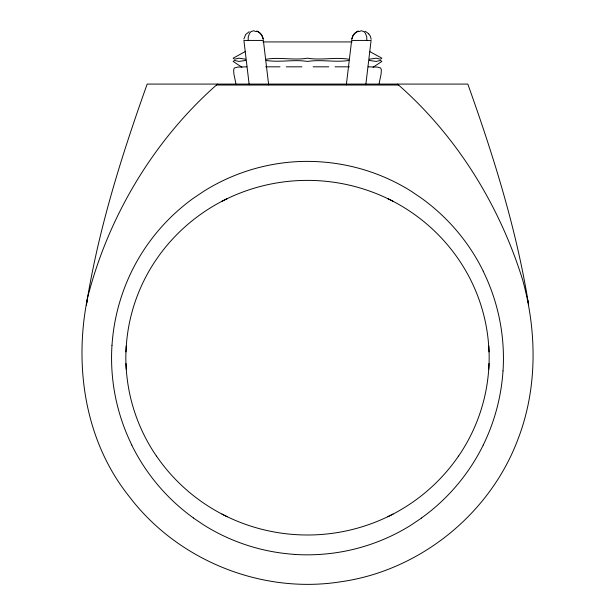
<?xml version="1.0" encoding="UTF-8"?>
<svg xmlns="http://www.w3.org/2000/svg" width="615" height="615" viewBox="0 0 615 615"><rect width="100%" height="100%" fill="white"/><g stroke="black" fill="none" stroke-linecap="round" stroke-linejoin="round"><path stroke-width="0.92" d="M366.801 40.429L366.778 36.923L365.479 33.471A10.939 6.058 -90 0 0 363.926 31.619L361.359 30.75L358.96 31.619M243.871 38.991L245.7 34.509L249.16 31.703M365.81 84.762L371.083 40.429L351.642 40.429L346.33 84.893M217.502 84.078C153.927 139.936 108.401 216.05 87.515 297.937M86.392 305.14L86.546 304.11M86.615 303.672L86.776 302.611M86.723 302.987L86.838 302.196M86.823 302.311L87.015 301.081M86.976 301.327L87.192 299.959M87.122 300.397L87.491 298.075M87.53 297.821C73.723 366.325 84.962 441.57 129.604 497.012C177.973 560.534 261.805 594.313 340.695 581.782C419.814 570.697 490.117 513.932 518.007 439.118C537.495 388.642 536.995 331.808 522.704 280.094C499.526 205.256 456.676 135.761 397.498 84.078M87.43 298.452C99.73 225.128 122.231 153.958 147.185 84.078L467.815 84.078C492.669 153.65 515.055 224.498 527.409 297.468M351.757 39.314L353.179 35.224L355.839 32.334M351.811 38.991L352.756 36.031L354.363 33.641M379.101 83.54L381.092 74.1L381.362 69.964L380.739 68.042L377.533 67.104L368.108 66.82M354.732 33.264L358.084 31.242M421.606 517.999L410.928 525.187A193.656 191.211 0 0 1 313.911 554.715A189.343 186.96 0 0 1 294.677 554.438M373.09 67.243L381.854 61.415L380.424 60.447L376.196 61.415L369.323 60.478M356.385 32.011L356.885 31.719M245.562 51.399L233.147 58.179L234.576 59.225L238.804 58.179L245.677 59.225M357.592 31.403L358.115 31.234M357.623 31.388L358.361 31.157M369.323 59.225L376.196 58.179L380.424 59.225L381.854 58.179L369.438 51.399M245.677 60.478L238.804 61.415L234.576 60.447L233.147 61.415L241.91 67.243M266.195 59.225C279.956 56.903 293.724 60.547 307.5 58.179C321.276 60.547 335.044 56.903 348.805 59.225M348.805 60.485C335.044 62.553 321.276 59.309 307.5 61.415C293.724 59.309 279.956 62.553 266.195 60.485M262.889 41.928L352.111 41.928M246.892 66.82L237.467 67.104L234.261 68.042L233.639 69.964L233.908 74.1L235.899 83.54M265.595 66.82L280.002 66.82M286.275 66.82L301.911 66.82M313.089 66.82L328.725 66.82M334.998 66.82L349.405 66.82M216.534 85.031L398.466 85.031M256.639 31.157C260.306 32.134 262.751 35.678 263.243 39.314M256.916 31.242L257.377 31.388M256.886 31.234L257.408 31.403M364.964 31.327L365.495 31.55M258.115 31.719L258.615 32.011M366.179 31.857L368.769 33.91M193.394 517.999L204.072 525.187A193.656 191.211 0 0 0 294.677 554.392M259.161 32.334L261.69 35.017L263.189 38.991M256.04 31.619L253.641 30.75L251.074 31.619A10.939 6.058 90 0 0 249.521 33.471L248.222 36.923L248.199 40.429M368.723 33.856L370.414 36.323L371.145 39.322M527.57 298.452L527.47 297.821M527.724 299.436L527.985 301.081M527.878 300.397L528.162 302.196M528.077 301.681L528.277 302.987M528.385 303.672L528.608 305.14M268.67 84.893L263.374 40.429L243.917 40.429L249.19 84.762M483.244 271.169A198.96 196.462 0 0 0 421.575 198.276L410.928 191.042A193.656 191.211 0 0 0 320.323 161.837A189.343 186.96 0 0 0 294.677 161.791A193.656 191.211 0 0 0 204.095 191.073L193.394 198.238A198.96 196.462 0 0 0 131.756 271.169A202.658 200.113 0 0 0 111.999 345.276M483.182 271.2A201.935 199.391 0 0 1 503.024 370.953M503.001 370.953A202.658 200.113 0 0 1 483.229 445.052M483.244 445.06A198.96 196.462 0 0 1 421.575 517.953M193.425 517.953A198.96 196.462 0 0 1 131.756 445.06M131.818 445.029A201.935 199.391 0 0 1 111.976 345.276M221.923 201.305A183.554 181.433 0 0 1 393.077 201.305M387.804 198.66A181.44 179.334 0 0 1 458.513 259.292A177.75 175.69 0 0 1 489.01 351.903M488.771 346.114A174.068 172.054 0 0 1 488.771 369.261M489.01 363.473A177.75 175.69 0 0 1 458.544 456.115M458.513 456.092A181.44 179.334 0 0 1 387.804 516.715M393.077 514.071A183.554 181.433 0 0 1 221.923 514.071M227.196 516.715A181.44 179.334 0 0 1 156.487 456.092M156.456 456.115A177.75 175.69 0 0 1 125.99 363.473M126.229 369.261A174.068 172.054 0 0 1 126.229 346.114M125.99 351.903A177.75 175.69 0 0 1 156.456 259.269A181.44 179.334 0 0 1 227.196 198.66"/></g></svg>
